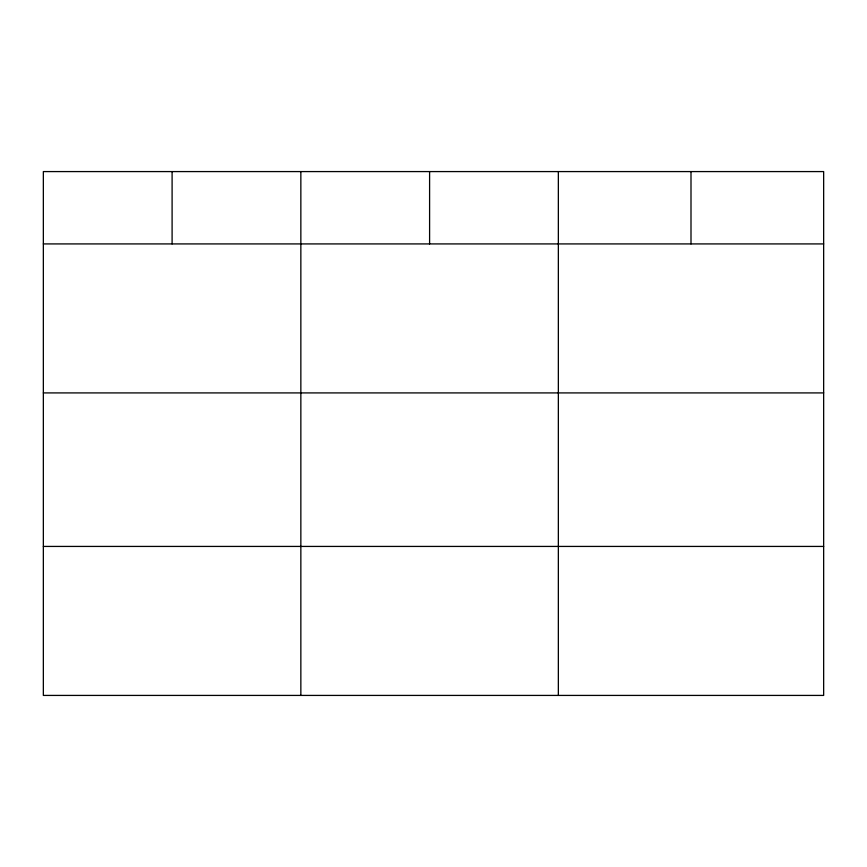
<?xml version="1.0" encoding="UTF-8"?>
<svg xmlns="http://www.w3.org/2000/svg" width="867" height="867" viewBox="0 0 867 867"><rect width="100%" height="100%" fill="white"/><g stroke="black" fill="none" stroke-linecap="round" stroke-linejoin="round"><path stroke-width="1.3" d="M823.65 392.914L823.65 171.579L43.35 171.579L43.35 695.421L823.65 695.421L823.65 392.914L43.35 392.914M43.35 243.92L823.65 243.92M43.35 546.427L823.65 546.427M690.999 171.579L690.999 243.92M558.348 171.579L558.348 695.421M429.598 171.579L429.598 243.92M300.849 171.579L300.849 695.421M172.1 171.579L172.1 243.92"/></g></svg>
